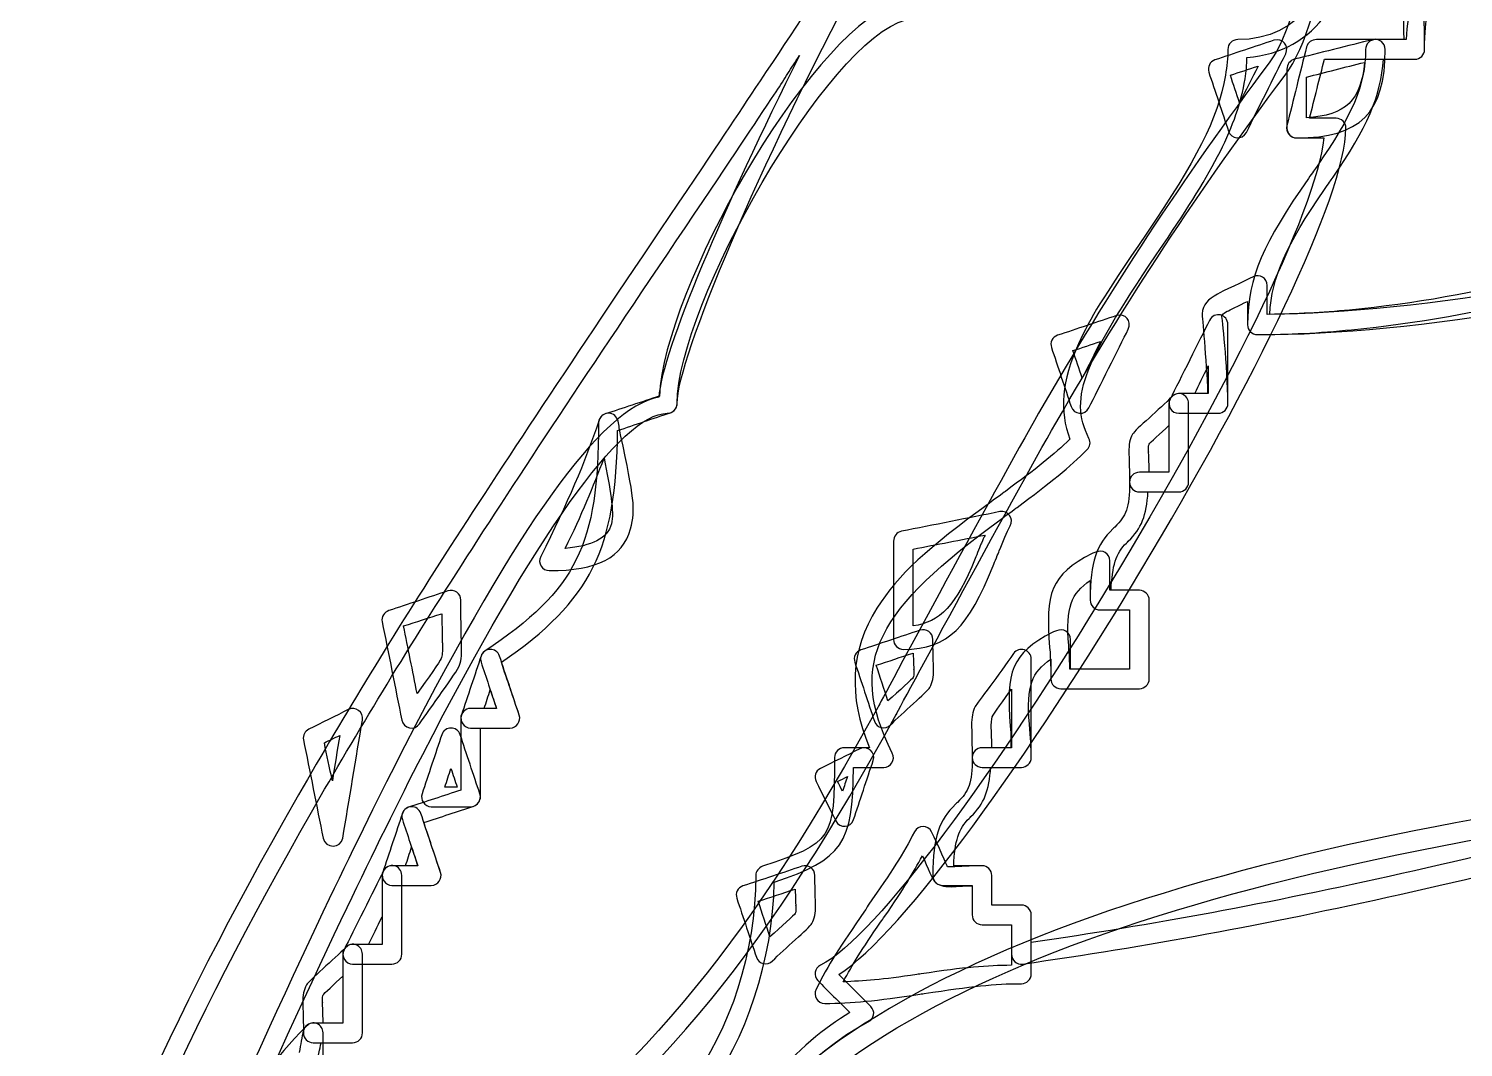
# Model space of a CAD drawing. Extents: x 25 to 279, y 7 to 272.
# Drawn here: x 228.87 to 248.17, y 144.53 to 158.24 of the extents above; entities that cross this region are included whole.
import ezdxf

# ---------------------------------------------------------------- set-up
doc = ezdxf.new("R2010")
doc.units = 0
doc.layers.get('0').update_dxf_attribs({"linetype": 'CONTINUOUS'})

msp = doc.modelspace()

# ---------------------------------------------------------------- linework, layer by layer
at = {"color": 7}
for points in [[(245.62435, 158.08034)], [(246.955469, 158.088542)], [(239.241277, 157.8737)], [(245.409244, 157.732942)], [(246.839846, 157.782683)], [(243.507683, 154.376173)], [(244.904948, 154.384375)], [(243.292577, 154.028775)], [(244.739583, 153.698046)], [(244.39245, 153.31784)], [(236.677994, 153.061458)], [(244.210417, 152.896094)], [(236.611848, 152.457944)], [(241.936588, 151.738542)], [(241.73815, 151.424481)], [(243.226431, 151.192971)], [(243.152083, 150.8125)], [(234.51185, 150.672006)], [(234.429035, 150.366148)], [(240.86185, 150.14284)], [(235.082292, 149.886458)], [(240.770833, 149.836981)], [(242.267317, 149.878256)], [(235.082292, 149.340888)], [(242.09375, 149.34909)], [(233.172265, 149.076304)], [(234.553125, 148.828125)], [(233.056642, 148.728906)], [(240.051431, 148.547137)], [(234.553125, 148.282554)], [(239.886067, 148.174869)], [(234.023958, 147.769792)], [(240.903125, 147.505208)], [(234.023958, 147.224221)], [(240.894923, 147.108333)], [(233.792448, 146.976042)], [(239.27435, 146.96784)], [(239.183333, 146.661981)], [(233.627083, 146.289712)], [(233.27995, 145.909506)], [(233.097917, 145.48776)], [(232.750783, 144.851173)]]:
    msp.add_lwpolyline(points, close=True, dxfattribs=at)
for points in [[(245.773046, 157.609117), (246.341371, 158.366883), (246.590608, 160.48064), (246.393229, 162.495442)], [(246.128646, 162.470835), (246.320204, 160.516623), (246.075729, 158.46425), (245.558204, 157.774481)], [(240.9444, 160.990756), (240.266802, 159.913637), (239.606931, 158.872237), (238.71211, 157.534504)], [(247.65, 157.95625), (247.65, 158.65131), (247.593644, 159.198733), (247.459765, 159.990367)], [(246.434504, 159.800131), (246.445352, 158.769315), (245.980744, 158.088542), (245.136458, 158.088542)], [(245.260548, 157.848829), (246.191352, 157.919208), (246.710729, 158.699994), (246.699087, 159.808333)], [(247.195181, 159.948827), (247.317948, 159.222546), (247.361869, 158.705021), (247.369012, 158.088542)], [(237.595833, 153.19375), (237.595833, 153.796471), (238.733012, 156.482785), (240.026825, 158.882292)], [(247.691275, 158.915365), (247.497865, 158.72751), (247.419548, 158.498646), (247.401821, 158.088542)], [(247.65, 157.95625), (247.65, 158.411862), (247.708738, 158.56585), (247.873308, 158.725129)], [(240.50625, 158.559765), (239.330706, 158.109973), (237.425706, 154.729656), (237.356121, 153.292969)], [(237.595833, 153.19375), (237.595833, 154.508729), (239.623865, 158.091187), (240.671615, 158.353125)], [(245.62435, 158.08034), (245.376171, 157.997525), (245.078515, 157.898306), (244.8306, 157.815756)], [(245.136458, 158.088542), (245.063433, 158.088542), (245.004167, 158.029275), (245.004167, 157.95625)], [(245.781513, 157.898306), (245.834165, 158.003875), (245.736004, 158.117646), (245.62435, 158.08034)], [(246.955469, 158.088542), (246.62474, 158.005727), (246.227865, 157.906773), (245.897135, 157.823958)], [(246.194792, 158.088542), (246.134202, 158.088542), (246.077317, 158.048325), (246.0625, 157.989323)], [(247.369012, 158.088542), (246.987219, 158.088542), (246.561769, 158.088542), (246.194792, 158.088542)], [(246.988542, 158.088542), (246.915517, 158.088542), (246.85625, 158.029275), (246.85625, 157.95625)], [(247.120833, 157.95625), (247.120833, 158.04224), (247.039077, 158.109444), (246.955469, 158.088542)], [(247.401821, 158.088542), (247.263973, 158.088542), (247.117658, 158.088542), (246.988542, 158.088542)], [(239.241277, 157.8737), (238.229775, 155.855723), (237.392633, 153.900187), (237.347654, 153.276565)], [(238.926952, 157.385808), (239.053158, 157.574192), (239.120098, 157.691402), (239.241277, 157.8737)], [(245.004167, 157.95625), (245.004167, 157.84195), (244.991731, 157.728708), (244.971094, 157.609117)], [(245.252346, 156.839973), (245.41771, 157.170702), (245.615883, 157.567577), (245.781513, 157.898306)], [(246.0625, 157.989323), (245.979685, 157.658594), (245.880731, 157.261719), (245.797917, 156.93099)], [(245.930208, 156.765625), (246.781902, 156.765625), (247.120833, 157.104556), (247.120833, 157.95625)], [(246.85625, 157.95625), (246.85625, 157.468887), (246.671042, 157.065927), (246.202994, 156.385419)], [(247.517708, 157.823958), (247.590733, 157.823958), (247.65, 157.883225), (247.65, 157.95625)], [(247.517708, 157.823958), (247.590733, 157.823958), (247.65, 157.883225), (247.65, 157.95625)], [(245.558204, 157.774481), (244.384248, 156.209206), (243.405554, 154.706108), (242.457552, 153.061458)], [(244.8306, 157.815756), (244.761279, 157.792473), (244.724767, 157.719712), (244.747785, 157.650392)], [(245.03724, 157.609117), (245.159742, 157.649862), (245.282244, 157.690608), (245.409244, 157.732942)], [(245.409244, 157.732942), (245.325635, 157.56599), (245.244938, 157.404065), (245.161329, 157.236848)], [(245.235677, 157.559375), (245.25261, 157.657271), (245.255785, 157.753315), (245.260548, 157.848829)], [(245.897135, 157.823958), (245.838133, 157.809142), (245.797917, 157.752256), (245.797917, 157.691667)], [(245.797917, 157.691667), (245.797917, 157.443488), (245.797917, 157.146096), (245.797917, 156.897917)], [(246.839846, 157.782683), (246.80201, 157.27389), (246.589021, 157.066721), (246.0625, 157.03841)], [(246.0625, 157.584246), (246.313854, 157.646952), (246.582671, 157.71839), (246.839846, 157.782683)], [(246.103775, 157.030208), (246.169127, 157.291352), (246.238183, 157.567577), (246.302212, 157.823958)], [(246.302212, 157.823958), (246.693531, 157.823958), (247.137767, 157.823958), (247.517708, 157.823958)], [(246.4181, 156.236458), (246.873448, 156.89871), (247.064477, 157.328923), (247.095963, 157.823958)], [(247.095963, 157.823958), (247.236456, 157.823958), (247.385946, 157.823958), (247.517708, 157.823958)], [(238.71211, 157.534504), (238.379794, 157.037881), (238.173948, 156.725144), (237.488412, 155.707292)], [(242.689063, 152.929167), (243.632037, 154.564821), (244.605969, 156.052837), (245.773046, 157.609117)], [(244.971094, 157.609117), (244.867642, 157.010894), (244.572896, 156.457915), (243.91276, 155.483983)], [(244.136069, 155.335287), (244.817106, 156.33991), (245.123494, 156.91141), (245.235677, 157.559375)], [(244.747785, 157.650392), (244.8306, 157.402212), (244.929819, 157.104556), (245.012369, 156.856642)], [(245.161329, 157.236848), (245.118996, 157.364113), (245.077985, 157.486615), (245.03724, 157.609117)], [(246.0625, 157.03841), (246.0625, 157.218856), (246.0625, 157.405652), (246.0625, 157.584246)], [(237.703254, 155.558596), (238.389319, 156.576448), (238.594635, 156.888656), (238.926952, 157.385808)], [(239.770444, 145.512631), (241.514048, 146.634729), (246.591667, 155.083669), (246.591667, 156.897917)], [(245.797917, 156.93099), (245.777015, 156.847381), (245.844219, 156.765625), (245.930208, 156.765625)], [(245.797917, 156.897917), (245.797917, 156.824892), (245.857183, 156.765625), (245.930208, 156.765625)], [(246.459375, 157.030208), (246.34825, 157.030208), (246.22469, 157.030208), (246.103775, 157.030208)], [(246.591667, 156.897917), (246.591667, 156.970942), (246.5324, 157.030208), (246.459375, 157.030208)], [(246.29401, 156.765625), (246.117798, 154.809031), (241.034623, 146.392635), (239.522265, 145.636721)], [(245.012369, 156.856642), (245.049675, 156.744723), (245.199429, 156.734669), (245.252346, 156.839973)], [(245.930208, 156.765625), (246.043979, 156.765625), (246.17045, 156.765625), (246.29401, 156.765625)], [(246.202994, 156.385419), (246.172831, 156.341498), (246.146373, 156.304985), (246.087371, 156.220054)], [(246.087371, 156.220054), (245.48756, 155.354337), (245.26875, 154.900842), (245.26875, 154.252083)], [(246.302213, 156.071094), (246.361215, 156.156025), (246.387673, 156.192273), (246.4181, 156.236458)], [(245.566406, 154.392577), (245.599215, 154.898725), (245.781248, 155.319412), (246.302213, 156.071094)], [(253.131902, 156.095965), (249.746029, 154.986302), (248.417821, 154.627263), (246.641408, 154.450521)], [(253.900781, 155.831381), (250.288954, 154.888671), (247.664552, 154.410833), (245.533333, 154.392577)], [(246.666015, 154.185937), (248.468885, 154.365325), (249.809529, 154.732037), (253.214452, 155.847785)], [(237.488412, 155.707292), (234.896554, 151.860515), (233.713602, 150.046002), (232.44466, 147.827735)], [(232.676171, 147.695444), (233.940879, 149.906037), (235.1151, 151.716846), (237.703254, 155.558596)], [(245.401042, 154.119792), (247.58306, 154.119792), (250.263819, 154.608477), (253.966927, 155.575)], [(243.91276, 155.483983), (243.283052, 154.555031), (243.171133, 154.379083), (242.994921, 153.995702)], [(243.135679, 152.722527), (242.851781, 153.290058), (243.078, 153.774246), (244.136069, 155.335287)], [(245.343098, 154.897137), (245.239117, 154.845015), (244.917648, 154.695525), (244.863673, 154.665627)], [(245.533333, 154.78125), (245.533333, 154.879675), (245.431204, 154.941058), (245.343098, 154.897137)], [(245.533333, 154.392577), (245.533333, 154.523546), (245.533333, 154.659806), (245.533333, 154.78125)], [(244.863673, 154.665627), (244.734556, 154.59366), (244.670527, 154.522752), (244.657033, 154.401044)], [(243.664846, 154.19414), (243.717498, 154.299708), (243.619338, 154.413479), (243.507683, 154.376173)], [(244.657033, 154.401044), (244.653594, 154.372733), (244.716565, 153.788004), (244.731381, 153.326042)], [(244.904948, 154.384375), (244.850179, 154.39734), (244.787473, 154.372469), (244.755988, 154.310027)], [(244.921617, 154.367971), (244.924263, 154.391783), (244.934581, 154.399985), (244.995965, 154.434117)], [(244.995965, 154.434117), (245.021894, 154.448404), (245.153392, 154.51111), (245.26875, 154.566408)], [(245.26875, 154.566408), (245.26875, 154.458723), (245.26875, 154.350244), (245.26875, 154.252083)], [(246.641408, 154.450521), (246.274167, 154.414008), (245.91936, 154.397604), (245.566406, 154.392577)], [(243.507683, 154.376173), (243.259504, 154.293358), (242.961848, 154.19414), (242.713933, 154.11159)], [(243.135679, 153.135806), (243.267971, 153.40039), (243.53229, 153.929556), (243.664846, 154.19414)], [(244.755988, 154.310027), (244.623696, 154.045444), (244.359377, 153.516277), (244.226821, 153.251694)], [(245.004167, 154.252083), (245.004167, 154.321933), (244.959717, 154.37141), (244.904948, 154.384375)], [(245.004167, 153.19375), (245.004167, 153.706513), (244.922146, 154.373527), (244.921617, 154.367971)], [(245.004167, 153.19375), (245.004167, 153.524479), (245.004167, 153.921354), (245.004167, 154.252083)], [(245.26875, 154.252083), (245.26875, 154.179058), (245.328017, 154.119792), (245.401042, 154.119792)], [(245.26875, 154.252083), (245.26875, 154.179058), (245.328017, 154.119792), (245.401042, 154.119792)], [(242.713933, 154.11159), (242.644613, 154.088306), (242.6081, 154.015546), (242.631119, 153.946225)], [(242.920573, 153.90495), (243.043075, 153.945696), (243.165577, 153.986442), (243.292577, 154.028775)], [(243.292577, 154.028775), (243.206323, 153.856531), (243.130917, 153.70519), (243.044663, 153.532681)], [(245.401042, 154.119792), (245.815115, 154.119792), (246.23395, 154.143075), (246.666015, 154.185937)], [(242.631119, 153.946225), (242.713933, 153.698046), (242.813152, 153.40039), (242.895702, 153.152475)], [(242.994921, 153.995702), (242.767379, 153.500667), (242.734835, 153.087123), (242.879298, 152.714325)], [(243.044663, 153.532681), (243.002329, 153.659946), (242.961319, 153.782448), (242.920573, 153.90495)], [(244.55755, 153.326042), (244.61761, 153.446163), (244.670263, 153.559404), (244.739583, 153.698046)], [(244.739583, 153.698046), (244.739583, 153.570252), (244.739583, 153.447485), (244.739583, 153.326042)], [(237.347654, 153.276565), (236.566869, 153.138452), (235.442125, 151.516556), (233.932942, 148.588412)], [(237.356121, 153.292969), (237.121965, 153.214917), (236.855529, 153.128927), (236.628517, 153.053256)], [(244.251692, 153.284767), (244.09691, 153.129721), (243.759831, 152.843177), (243.722525, 152.780471)], [(244.226821, 153.251694), (244.1829, 153.163587), (244.244283, 153.061458), (244.342708, 153.061458)], [(244.342708, 153.326042), (244.269683, 153.326042), (244.210417, 153.266775), (244.210417, 153.19375)], [(244.39245, 153.31784), (244.346148, 153.33689), (244.293496, 153.326306), (244.251692, 153.284767)], [(244.731381, 153.326042), (244.600413, 153.326042), (244.464152, 153.326042), (244.342708, 153.326042)], [(244.475, 153.19375), (244.475, 153.252752), (244.438487, 153.29879), (244.39245, 153.31784)], [(244.739583, 153.326042), (244.678465, 153.326042), (244.619992, 153.326042), (244.55755, 153.326042)], [(234.172654, 148.472525), (235.675487, 151.388233), (236.842035, 153.061458), (237.463542, 153.061458)], [(236.628517, 153.053256), (236.574542, 153.035265), (236.5375, 152.986052), (236.5375, 152.929167)], [(236.677994, 153.061458), (236.62296, 153.064898), (236.567133, 153.034735), (236.545702, 152.970442)], [(236.802083, 152.954037), (236.788854, 153.020448), (236.733292, 153.058019), (236.677994, 153.061458)], [(236.793881, 152.829948), (237.024598, 152.906942), (237.282302, 152.995577), (237.504817, 153.06966)], [(237.463542, 153.061458), (237.536567, 153.061458), (237.595833, 153.120725), (237.595833, 153.19375)], [(237.504817, 153.06966), (237.558792, 153.087652), (237.595833, 153.136865), (237.595833, 153.19375)], [(242.457552, 153.061458), (241.894783, 152.085146), (240.16679, 148.870723), (240.316015, 149.14245)], [(242.895702, 153.152475), (242.933008, 153.040556), (243.082763, 153.030502), (243.135679, 153.135806)], [(244.210417, 153.19375), (244.210417, 152.904296), (244.210417, 152.569862), (244.210417, 152.267708)], [(244.342708, 153.061458), (244.508073, 153.061458), (244.70651, 153.061458), (244.871875, 153.061458)], [(244.475, 152.135417), (244.475, 152.466146), (244.475, 152.863021), (244.475, 153.19375)], [(244.475, 152.135417), (244.475, 152.424871), (244.475, 152.759304), (244.475, 153.061458)], [(244.475, 153.061458), (244.60835, 153.061458), (244.747785, 153.061458), (244.871875, 153.061458)], [(244.871875, 153.061458), (244.9449, 153.061458), (245.004167, 153.120725), (245.004167, 153.19375)], [(244.871875, 153.061458), (244.9449, 153.061458), (245.004167, 153.120725), (245.004167, 153.19375)], [(236.5375, 152.929167), (236.5375, 151.298275), (236.250692, 150.690262), (235.007944, 149.861587)], [(236.545702, 152.970442), (236.349646, 152.382273), (236.126073, 151.8666), (235.760154, 151.135027)], [(236.835156, 152.772004), (236.820869, 152.838944), (236.81346, 152.897681), (236.802083, 152.954037)], [(240.547525, 149.01836), (240.399888, 148.749808), (242.12841, 151.956823), (242.689063, 152.929167)], [(243.945833, 152.648179), (243.951919, 152.658233), (244.10035, 152.796081), (244.210417, 152.896094)], [(244.210417, 152.896094), (244.210417, 152.683898), (244.210417, 152.47276), (244.210417, 152.267708)], [(235.230988, 149.712892), (236.44569, 150.544742), (236.779594, 151.237421), (236.793881, 152.829948)], [(236.967448, 151.507031), (237.03915, 151.777965), (237.017454, 151.914754), (236.835156, 152.772004)], [(242.879298, 152.714325), (242.665515, 152.505569), (242.423156, 152.315069), (242.0112, 152.011327)], [(243.110808, 152.573567), (243.151025, 152.613783), (243.161079, 152.671462), (243.135679, 152.722527)], [(243.722525, 152.780471), (243.683102, 152.713531), (243.670931, 152.646062), (243.673048, 152.532292)], [(236.090883, 151.242448), (236.311281, 151.693827), (236.468973, 152.07906), (236.611848, 152.457944)], [(236.611848, 152.457944), (236.692281, 152.049427), (236.753665, 151.734573), (236.711067, 151.573177)], [(242.168098, 151.796485), (242.614185, 152.125098), (242.876652, 152.33941), (243.110808, 152.573567)], [(243.673048, 152.532292), (243.673577, 152.501865), (243.68125, 152.21876), (243.68125, 152.135417)], [(243.937631, 152.540494), (243.936308, 152.609285), (243.937896, 152.634421), (243.945833, 152.648179)], [(243.945833, 152.267708), (243.942923, 152.398413), (243.937102, 152.569862), (243.937631, 152.540494)], [(243.813542, 152.267708), (243.740517, 152.267708), (243.68125, 152.208442), (243.68125, 152.135417)], [(244.210417, 152.267708), (244.077067, 152.267708), (243.937631, 152.267708), (243.813542, 152.267708)], [(244.210417, 152.267708), (244.121517, 152.267708), (244.034733, 152.267708), (243.945833, 152.267708)], [(243.68125, 152.135417), (243.68125, 151.783785), (243.638123, 151.681392), (243.482812, 151.531902)], [(243.68125, 152.135417), (243.68125, 152.062392), (243.740517, 152.003125), (243.813542, 152.003125)], [(244.342708, 152.003125), (244.415733, 152.003125), (244.475, 152.062392), (244.475, 152.135417)], [(244.342708, 152.003125), (244.415733, 152.003125), (244.475, 152.062392), (244.475, 152.135417)], [(242.0112, 152.011327), (241.978921, 151.987779), (241.850863, 151.894381), (241.796094, 151.854429)], [(243.664846, 151.341667), (243.842646, 151.512852), (243.910379, 151.691975), (243.929429, 152.003125)], [(243.813542, 152.003125), (243.978906, 152.003125), (244.177344, 152.003125), (244.342708, 152.003125)], [(243.929429, 152.003125), (244.067277, 152.003125), (244.213592, 152.003125), (244.342708, 152.003125)], [(241.796094, 151.854429), (240.957894, 151.238744), (240.57319, 150.900606), (240.282942, 150.440496)], [(241.936588, 151.738542), (241.523308, 151.655727), (241.027215, 151.556773), (240.613671, 151.473958)], [(242.077346, 151.548306), (242.126558, 151.646731), (242.044537, 151.760237), (241.936588, 151.738542)], [(241.953256, 151.639323), (242.00776, 151.67954), (242.135819, 151.772673), (242.168098, 151.796485)], [(235.876042, 150.944792), (236.521096, 150.944792), (236.866112, 151.123385), (236.967448, 151.507031)], [(236.711067, 151.573177), (236.65815, 151.372358), (236.445425, 151.278167), (236.090883, 151.242448)], [(240.489846, 148.489194), (239.866487, 149.735381), (240.304637, 150.428854), (241.953256, 151.639323)], [(241.928385, 151.209375), (241.984213, 151.344842), (242.029192, 151.452262), (242.077346, 151.548306)], [(243.457942, 151.507031), (243.24019, 151.295894), (243.152083, 151.07285), (243.152083, 150.547917)], [(243.482812, 151.531902), (243.4717, 151.521054), (243.469583, 151.518408), (243.457942, 151.507031)], [(240.613671, 151.473958), (240.552023, 151.461523), (240.50625, 151.404638), (240.50625, 151.341667)], [(240.50625, 151.341667), (240.50625, 150.928123), (240.50625, 150.432294), (240.50625, 150.01875)], [(240.770833, 151.234246), (241.081983, 151.296423), (241.41774, 151.360187), (241.73815, 151.424481)], [(241.688673, 151.316796), (241.676237, 151.286633), (241.625967, 151.159633), (241.605858, 151.110156)], [(241.73815, 151.424481), (241.721746, 151.386117), (241.706665, 151.360717), (241.688673, 151.316796)], [(243.433071, 150.680208), (243.447888, 151.009879), (243.497365, 151.178683), (243.639975, 151.316796)], [(243.639975, 151.316796), (243.650823, 151.327379), (243.653469, 151.330819), (243.664846, 151.341667)], [(235.760154, 151.135027), (235.716233, 151.046921), (235.777617, 150.944792), (235.876042, 150.944792)], [(240.770833, 150.200783), (240.770833, 150.538921), (240.770833, 150.901665), (240.770833, 151.234246)], [(241.605858, 151.110156), (241.347096, 150.471717), (241.13199, 150.253965), (240.770833, 150.200783)], [(241.845571, 151.010938), (241.865944, 151.060679), (241.916215, 151.179742), (241.928385, 151.209375)], [(243.176954, 151.176302), (242.615244, 150.881292), (242.54804, 150.645548), (242.606513, 149.911329)], [(243.226431, 151.192971), (243.211085, 151.185033), (243.191506, 151.183975), (243.176954, 151.176302)], [(243.416667, 151.077083), (243.416667, 151.175508), (243.314538, 151.236892), (243.226431, 151.192971)], [(240.638542, 149.886458), (241.255021, 149.886458), (241.514048, 150.192581), (241.845571, 151.010938)], [(243.416667, 150.680208), (243.416667, 150.813558), (243.416667, 150.952994), (243.416667, 151.077083)], [(242.862629, 149.9362), (242.82109, 150.460075), (242.898877, 150.635494), (243.152083, 150.8125)], [(243.152083, 150.8125), (243.152083, 150.721483), (243.152083, 150.630731), (243.152083, 150.547917)], [(234.51185, 150.672006), (234.263671, 150.589192), (233.966015, 150.489973), (233.7181, 150.407423)], [(234.685417, 150.547917), (234.685417, 150.63814), (234.597575, 150.700581), (234.51185, 150.672006)], [(234.693619, 149.977475), (234.692825, 150.007373), (234.685417, 150.425944), (234.685417, 150.547917)], [(243.152083, 150.547917), (243.152083, 150.474892), (243.21135, 150.415625), (243.284375, 150.415625)], [(243.152083, 150.547917), (243.152083, 150.474892), (243.21135, 150.415625), (243.284375, 150.415625)], [(243.813542, 150.680208), (243.689452, 150.680208), (243.550017, 150.680208), (243.416667, 150.680208)], [(243.813542, 150.680208), (243.694744, 150.680208), (243.561658, 150.680208), (243.433071, 150.680208)], [(243.945833, 150.547917), (243.945833, 150.620942), (243.886567, 150.680208), (243.813542, 150.680208)], [(243.945833, 150.547917), (243.945833, 150.620942), (243.886567, 150.680208), (243.813542, 150.680208)], [(243.945833, 149.489583), (243.945833, 149.820312), (243.945833, 150.217187), (243.945833, 150.547917)], [(243.945833, 149.489583), (243.945833, 149.820312), (243.945833, 150.217187), (243.945833, 150.547917)], [(233.7181, 150.407423), (233.654865, 150.386256), (233.614119, 150.323815), (233.627083, 150.258462)], [(233.916537, 150.200783), (234.084283, 150.25661), (234.258908, 150.309262), (234.429035, 150.366148)], [(234.429035, 150.366148), (234.432475, 150.198402), (234.436973, 149.988587), (234.437238, 149.969273)], [(240.282942, 150.440496), (239.927077, 149.876404), (239.892417, 149.258867), (240.183723, 148.563542)], [(243.284375, 150.415625), (243.408465, 150.415625), (243.5479, 150.415625), (243.68125, 150.415625)], [(243.284375, 150.415625), (243.408465, 150.415625), (243.5479, 150.415625), (243.68125, 150.415625)], [(243.68125, 150.415625), (243.68125, 150.156598), (243.68125, 149.880902), (243.68125, 149.621875)], [(243.68125, 150.415625), (243.68125, 150.156598), (243.68125, 149.880902), (243.68125, 149.621875)], [(233.627083, 150.258462), (233.709898, 149.845183), (233.808852, 149.34909), (233.891667, 148.935546)], [(234.098306, 149.291146), (234.037452, 149.595417), (233.97501, 149.90789), (233.916537, 150.200783)], [(240.86185, 150.14284), (240.613671, 150.060025), (240.316015, 149.960806), (240.0681, 149.878256)], [(241.035417, 150.01875), (241.035417, 150.108973), (240.947575, 150.171415), (240.86185, 150.14284)], [(242.8875, 150.01875), (242.8875, 150.117175), (242.785371, 150.178558), (242.697265, 150.134637)], [(234.437238, 149.969273), (234.440412, 149.85021), (234.43565, 149.803115), (234.420833, 149.762369)], [(234.669013, 149.671617), (234.698381, 149.752315), (234.697587, 149.826927), (234.693619, 149.977475)], [(240.50625, 150.01875), (240.50625, 149.945725), (240.565517, 149.886458), (240.638542, 149.886458)], [(241.043619, 149.621875), (241.04309, 149.652302), (241.035417, 149.935142), (241.035417, 150.01875)], [(242.647787, 150.117969), (242.086077, 149.822958), (242.018873, 149.587215), (242.077346, 148.852996)], [(242.697265, 150.134637), (242.681919, 150.1267), (242.66234, 150.125642), (242.647787, 150.117969)], [(242.8875, 149.621875), (242.8875, 149.755225), (242.8875, 149.89466), (242.8875, 150.01875)], [(234.420833, 149.762369), (234.408662, 149.729031), (234.2388, 149.489054), (234.098306, 149.291146)], [(234.958202, 149.795442), (234.875652, 149.547527), (234.776433, 149.249871), (234.693619, 149.001692)], [(235.007944, 149.861587), (234.958202, 149.828515), (234.939417, 149.769512), (234.958202, 149.712892)], [(235.082292, 149.886458), (235.02964, 149.886458), (234.97831, 149.855767), (234.958202, 149.795442)], [(235.206381, 149.795442), (235.186273, 149.855767), (235.134944, 149.886458), (235.082292, 149.886458)], [(235.470965, 149.001692), (235.38815, 149.249871), (235.288931, 149.547527), (235.206381, 149.795442)], [(240.0681, 149.878256), (239.998779, 149.854973), (239.962267, 149.782212), (239.985285, 149.712892)], [(240.27474, 149.671617), (240.437987, 149.725856), (240.605204, 149.781683), (240.770833, 149.836981)], [(240.770833, 149.836981), (240.773479, 149.734323), (240.779565, 149.589596), (240.779035, 149.613673)], [(242.118621, 149.828515), (241.934735, 149.552554), (241.629671, 149.16494), (241.605858, 149.117579)], [(242.267317, 149.878256), (242.215988, 149.893867), (242.154869, 149.883019), (242.118621, 149.828515)], [(242.358333, 149.754167), (242.358333, 149.819519), (242.31891, 149.862646), (242.267317, 149.878256)], [(242.333463, 148.877867), (242.291923, 149.401742), (242.36971, 149.57716), (242.622917, 149.754167)], [(242.358333, 148.43125), (242.358333, 148.9456), (242.358333, 149.607058), (242.358333, 149.754167)], [(242.606513, 149.911329), (242.620535, 149.732471), (242.622917, 149.621081), (242.622917, 149.489583)], [(242.622917, 149.754167), (242.622917, 149.66315), (242.622917, 149.572398), (242.622917, 149.489583)], [(242.879298, 149.621875), (242.876388, 149.717125), (242.873213, 149.80576), (242.862629, 149.9362)], [(234.131379, 148.886069), (234.263671, 149.084242), (234.634617, 149.577425), (234.669013, 149.671617)], [(234.958202, 149.712892), (235.02276, 149.518952), (235.09605, 149.299612), (235.164842, 149.092708)], [(235.470965, 149.001692), (235.396617, 149.224206), (235.307981, 149.482175), (235.230988, 149.712892)], [(239.985285, 149.712892), (240.0681, 149.464713), (240.167319, 149.167056), (240.249869, 148.919142)], [(240.431902, 149.191927), (240.378192, 149.352529), (240.327127, 149.513925), (240.27474, 149.671617)], [(240.779035, 149.613673), (240.780358, 149.544881), (240.778771, 149.519746), (240.770833, 149.506252)], [(240.994142, 149.37396), (241.033565, 149.440635), (241.045735, 149.508104), (241.043619, 149.621875)], [(243.68125, 149.621875), (243.419577, 149.621875), (243.140177, 149.621875), (242.879298, 149.621875)], [(243.68125, 149.621875), (243.422223, 149.621875), (243.146527, 149.621875), (242.8875, 149.621875)], [(240.770833, 149.506252), (240.76316, 149.493023), (240.580598, 149.329246), (240.431902, 149.191927)], [(240.464975, 148.8694), (240.619756, 149.024446), (240.956835, 149.31099), (240.994142, 149.37396)], [(242.622917, 149.489583), (242.622917, 149.416558), (242.682183, 149.357292), (242.755208, 149.357292)], [(242.622917, 149.489583), (242.622917, 149.416558), (242.682183, 149.357292), (242.755208, 149.357292)], [(243.813542, 149.357292), (243.886567, 149.357292), (243.945833, 149.416558), (243.945833, 149.489583)], [(243.813542, 149.357292), (243.886567, 149.357292), (243.945833, 149.416558), (243.945833, 149.489583)], [(234.999742, 149.092708), (235.027258, 149.175523), (235.053981, 149.255427), (235.082292, 149.340888)], [(235.082292, 149.340888), (235.110602, 149.255427), (235.137325, 149.175523), (235.164842, 149.092708)], [(241.845571, 149.001692), (241.850863, 149.01201), (241.993473, 149.213358), (242.09375, 149.34909)], [(242.09375, 149.34909), (242.09375, 149.111494), (242.09375, 148.882629), (242.09375, 148.563542)], [(242.755208, 149.357292), (243.085938, 149.357292), (243.482813, 149.357292), (243.813542, 149.357292)], [(242.755208, 149.357292), (243.085938, 149.357292), (243.482812, 149.357292), (243.813542, 149.357292)], [(233.172265, 149.076304), (233.0069, 148.99349), (232.808462, 148.894271), (232.643098, 148.811721)], [(233.3625, 148.935546), (233.380227, 149.042173), (233.269102, 149.124458), (233.172265, 149.076304)], [(234.693619, 149.001692), (234.665044, 148.915967), (234.727485, 148.828125), (234.817708, 148.828125)], [(234.817708, 149.092708), (234.744683, 149.092708), (234.685417, 149.033442), (234.685417, 148.960417)], [(240.316015, 149.14245), (238.618977, 146.056879), (237.244467, 144.302692), (234.809506, 142.461721)], [(235.164842, 149.092708), (235.046573, 149.092708), (234.926187, 149.092708), (234.817708, 149.092708)], [(234.974871, 142.254817), (237.443698, 144.121452), (238.834083, 145.902892), (240.547525, 149.01836)], [(235.164842, 149.092708), (235.10875, 149.092708), (235.055833, 149.092708), (234.999742, 149.092708)], [(235.346875, 148.828125), (235.437098, 148.828125), (235.49954, 148.916231), (235.470965, 149.001692)], [(235.346875, 148.828125), (235.437098, 148.828125), (235.49954, 148.916231), (235.470965, 149.001692)], [(241.605858, 149.117579), (241.569346, 149.044554), (241.557175, 148.974175), (241.556381, 148.861198)], [(241.820965, 148.861198), (241.821494, 148.937133), (241.83049, 148.971529), (241.845571, 149.001692)], [(232.643098, 148.811721), (232.589917, 148.784998), (232.557108, 148.729435), (232.56875, 148.670962)], [(233.097917, 147.348046), (233.180731, 147.84414), (233.279685, 148.439452), (233.3625, 148.935546)], [(233.891667, 148.935546), (233.914685, 148.819923), (234.066027, 148.787908), (234.131379, 148.886069)], [(234.553125, 148.828125), (234.500473, 148.828125), (234.449144, 148.797433), (234.429035, 148.737108)], [(234.677215, 148.737108), (234.657106, 148.797433), (234.605777, 148.828125), (234.553125, 148.828125)], [(234.685417, 148.960417), (234.685417, 148.657998), (234.685417, 148.304779), (234.685417, 147.9931)], [(234.817708, 148.828125), (234.983073, 148.828125), (235.18151, 148.828125), (235.346875, 148.828125)], [(234.95, 147.902083), (234.95, 148.191537), (234.95, 148.525971), (234.95, 148.828125)], [(234.95, 148.828125), (235.08335, 148.828125), (235.222785, 148.828125), (235.346875, 148.828125)], [(240.249869, 148.919142), (240.28109, 148.825744), (240.39539, 148.800079), (240.464975, 148.8694)], [(241.556381, 148.861198), (241.556117, 148.830771), (241.564583, 148.557985), (241.564583, 148.43125)], [(241.829167, 148.563542), (241.827579, 148.689483), (241.8207, 148.843471), (241.820965, 148.861198)], [(242.077346, 148.852996), (242.086871, 148.730229), (242.082638, 148.651648), (242.085548, 148.563542)], [(242.358333, 148.43125), (242.358333, 148.571215), (242.348279, 148.692658), (242.333463, 148.877867)], [(232.56875, 148.670962), (232.651565, 148.257683), (232.750519, 147.76159), (232.833333, 147.348046)], [(232.849737, 148.629687), (232.917735, 148.663554), (232.986262, 148.693717), (233.056642, 148.728906)], [(232.957423, 148.11719), (232.921969, 148.293402), (232.88281, 148.465117), (232.849737, 148.629687)], [(233.056642, 148.728906), (233.02304, 148.527558), (232.992348, 148.327004), (232.957423, 148.11719)], [(234.429035, 148.737108), (234.346485, 148.489194), (234.247267, 148.191537), (234.164452, 147.943358)], [(234.941798, 147.943358), (234.858983, 148.191537), (234.759765, 148.489194), (234.677215, 148.737108)], [(240.233465, 148.389975), (240.270771, 148.501629), (240.157, 148.59979), (240.051431, 148.547137)], [(233.932942, 148.588412), (233.606446, 147.954735), (233.27016, 147.267877), (232.915883, 146.52969)], [(233.15586, 146.413802), (233.509079, 147.149873), (233.847481, 147.841494), (234.172654, 148.472525)], [(239.7125, 148.43125), (239.7125, 147.329525), (239.683925, 147.280577), (238.745183, 146.96784)], [(240.051431, 148.547137), (239.886067, 148.464323), (239.687629, 148.365104), (239.522265, 148.282554)], [(239.844792, 148.563542), (239.771767, 148.563542), (239.7125, 148.504275), (239.7125, 148.43125)], [(240.183723, 148.563542), (240.0681, 148.563542), (239.950625, 148.563542), (239.844792, 148.563542)], [(240.373958, 148.298958), (240.472383, 148.298958), (240.533767, 148.401087), (240.489846, 148.489194)], [(241.564583, 148.43125), (241.564583, 148.079619), (241.521456, 147.977225), (241.366146, 147.827735)], [(241.696875, 148.563542), (241.62385, 148.563542), (241.564583, 148.504275), (241.564583, 148.43125)], [(241.564583, 148.43125), (241.564583, 148.358225), (241.62385, 148.298958), (241.696875, 148.298958)], [(242.085548, 148.563542), (241.954579, 148.563542), (241.818319, 148.563542), (241.696875, 148.563542)], [(242.09375, 148.563542), (242.00485, 148.563542), (241.918067, 148.563542), (241.829167, 148.563542)], [(242.226042, 148.298958), (242.299067, 148.298958), (242.358333, 148.358225), (242.358333, 148.43125)], [(242.226042, 148.298958), (242.299067, 148.298958), (242.358333, 148.358225), (242.358333, 148.43125)], [(254.008202, 148.530469), (248.485554, 147.076319), (245.642871, 146.419094), (242.358333, 145.942579)], [(256.38125, 148.55534), (252.811492, 148.278585), (250.496123, 148.02485), (247.815365, 147.505208)], [(234.470575, 148.034375), (234.498092, 148.11719), (234.524815, 148.197094), (234.553125, 148.282554)], [(234.553125, 148.282554), (234.581435, 148.197094), (234.608158, 148.11719), (234.635675, 148.034375)], [(238.902346, 146.752733), (239.824683, 147.067852), (239.959356, 147.268142), (239.968881, 148.298958)], [(239.522265, 148.282554), (239.456912, 148.249746), (239.431777, 148.174075), (239.464321, 148.108723)], [(239.968881, 147.596225), (240.051431, 147.84414), (240.15065, 148.141796), (240.233465, 148.389975)], [(239.968881, 148.298958), (240.104612, 148.298958), (240.247223, 148.298958), (240.373958, 148.298958)], [(241.548179, 147.6375), (241.725979, 147.808685), (241.793713, 147.987808), (241.812763, 148.298958)], [(241.696875, 148.298958), (241.86224, 148.298958), (242.060677, 148.298958), (242.226042, 148.298958)], [(241.812763, 148.298958), (241.95061, 148.298958), (242.096925, 148.298958), (242.226042, 148.298958)], [(242.242446, 145.653125), (245.603183, 146.133079), (248.468092, 146.79586), (254.08255, 148.274087)], [(247.864842, 147.240625), (250.568619, 147.7645), (252.879225, 148.018765), (256.521744, 148.298958)], [(234.635675, 148.034375), (234.579583, 148.034375), (234.526667, 148.034375), (234.470575, 148.034375)], [(239.464321, 148.108723), (239.547135, 147.943358), (239.646354, 147.744921), (239.728904, 147.579556)], [(239.753775, 148.108723), (239.79796, 148.130948), (239.840558, 148.152115), (239.886067, 148.174869)], [(239.819921, 147.976431), (239.797167, 148.02194), (239.776, 148.064537), (239.753775, 148.108723)], [(239.886067, 148.174869), (239.863577, 148.107135), (239.842675, 148.044429), (239.819921, 147.976431)], [(232.44466, 147.827735), (230.77514, 144.909117), (229.601977, 142.284715), (228.872785, 139.733073)], [(234.685417, 147.9931), (234.457081, 147.9169), (234.202023, 147.834615), (233.982683, 147.76159)], [(234.164452, 147.943358), (234.135877, 147.857633), (234.198319, 147.769792), (234.288542, 147.769792)], [(234.817708, 147.769792), (234.907931, 147.769792), (234.970373, 147.857898), (234.941798, 147.943358)], [(234.858983, 147.777994), (234.912958, 147.795985), (234.95, 147.845198), (234.95, 147.902083)], [(241.366146, 147.827735), (241.355033, 147.816888), (241.352917, 147.814242), (241.341275, 147.802865)], [(229.120965, 139.666927), (229.843277, 142.19555), (231.01644, 144.794023), (232.676171, 147.695444)], [(233.899869, 147.678775), (233.817319, 147.43086), (233.7181, 147.133204), (233.635285, 146.885025)], [(233.982683, 147.76159), (233.913362, 147.738306), (233.87685, 147.665546), (233.899869, 147.596225)], [(234.023958, 147.769792), (233.971306, 147.769792), (233.919977, 147.7391), (233.899869, 147.678775)], [(234.148048, 147.678775), (234.12794, 147.7391), (234.07661, 147.769792), (234.023958, 147.769792)], [(234.412631, 146.885025), (234.329817, 147.133204), (234.230598, 147.43086), (234.148048, 147.678775)], [(234.189323, 147.55495), (234.409721, 147.62824), (234.649698, 147.708408), (234.858983, 147.777994)], [(234.288542, 147.769792), (234.453906, 147.769792), (234.652344, 147.769792), (234.817708, 147.769792)], [(241.341275, 147.802865), (241.123523, 147.591727), (241.035417, 147.368683), (241.035417, 146.84375)], [(241.523308, 147.612629), (241.534156, 147.623212), (241.536802, 147.626652), (241.548179, 147.6375)], [(233.899869, 147.596225), (233.964427, 147.402285), (234.037717, 147.182946), (234.106508, 146.976042)], [(234.412631, 146.885025), (234.342781, 147.09431), (234.262877, 147.334552), (234.189323, 147.55495)], [(247.815365, 147.505208), (241.232002, 146.229388), (237.33125, 144.016413), (237.33125, 140.49375)], [(239.728904, 147.579556), (239.781821, 147.474252), (239.931575, 147.484306), (239.968881, 147.596225)], [(240.903125, 147.505208), (240.856029, 147.505208), (240.811844, 147.479544), (240.787238, 147.43086)], [(241.019013, 147.43086), (240.994406, 147.479544), (240.950221, 147.505208), (240.903125, 147.505208)], [(241.316404, 146.976042), (241.331221, 147.305712), (241.380698, 147.474517), (241.523308, 147.612629)], [(232.833333, 147.348046), (232.862173, 147.203848), (233.07384, 147.203054), (233.097917, 147.348046)], [(240.787238, 147.43086), (240.638542, 147.13294), (240.480321, 146.896402), (240.167319, 146.446875)], [(241.233854, 146.959637), (241.232002, 146.96096), (241.105531, 147.257294), (241.019013, 147.43086)], [(233.941408, 146.976042), (233.968925, 147.058856), (233.995648, 147.13876), (234.023958, 147.224221)], [(234.023958, 147.224221), (234.052269, 147.13876), (234.078992, 147.058856), (234.106508, 146.976042)], [(237.612237, 140.626042), (237.715425, 143.888354), (241.489177, 146.005021), (247.864842, 147.240625)], [(240.390363, 146.298179), (240.64595, 146.664892), (240.764483, 146.871002), (240.894923, 147.108333)], [(240.894923, 147.108333), (240.964508, 146.95461), (241.02986, 146.778133), (241.076692, 146.744531)], [(233.643488, 146.901694), (233.511196, 146.63711), (233.246877, 146.107944), (233.114321, 145.84336)], [(233.635285, 146.885025), (233.60671, 146.7993), (233.669152, 146.711458), (233.759375, 146.711458)], [(233.759375, 146.976042), (233.68635, 146.976042), (233.627083, 146.916775), (233.627083, 146.84375)], [(233.792448, 146.976042), (233.737679, 146.989006), (233.674973, 146.964135), (233.643488, 146.901694)], [(234.106508, 146.976042), (233.98824, 146.976042), (233.867854, 146.976042), (233.759375, 146.976042)], [(233.891667, 146.84375), (233.891667, 146.9136), (233.847217, 146.963077), (233.792448, 146.976042)], [(234.106508, 146.976042), (234.050417, 146.976042), (233.9975, 146.976042), (233.941408, 146.976042)], [(234.288542, 146.711458), (234.378765, 146.711458), (234.441206, 146.799565), (234.412631, 146.885025)], [(234.288542, 146.711458), (234.378765, 146.711458), (234.441206, 146.799565), (234.412631, 146.885025)], [(239.27435, 146.96784), (239.026171, 146.885025), (238.728515, 146.785806), (238.4806, 146.703256)], [(238.745183, 146.96784), (238.691208, 146.949848), (238.654167, 146.900635), (238.654167, 146.84375)], [(239.447917, 146.84375), (239.447917, 146.933973), (239.360075, 146.996415), (239.27435, 146.96784)], [(241.308202, 146.959637), (241.246819, 146.956463), (241.230415, 146.962019), (241.233854, 146.959637)], [(241.465365, 146.96784), (241.425677, 146.965987), (241.318521, 146.959902), (241.308202, 146.959637)], [(241.696875, 146.976042), (241.578077, 146.976042), (241.444992, 146.976042), (241.316404, 146.976042)], [(241.696875, 146.976042), (241.613796, 146.976042), (241.541829, 146.971279), (241.465365, 146.96784)], [(241.829167, 146.84375), (241.829167, 146.916775), (241.7699, 146.976042), (241.696875, 146.976042)], [(241.829167, 146.84375), (241.829167, 146.916775), (241.7699, 146.976042), (241.696875, 146.976042)], [(233.627083, 146.84375), (233.627083, 146.554296), (233.627083, 146.219862), (233.627083, 145.917708)], [(233.759375, 146.711458), (233.92474, 146.711458), (234.123177, 146.711458), (234.288542, 146.711458)], [(233.891667, 145.785417), (233.891667, 146.116146), (233.891667, 146.513021), (233.891667, 146.84375)], [(233.891667, 145.785417), (233.891667, 146.074871), (233.891667, 146.409304), (233.891667, 146.711458)], [(233.891667, 146.711458), (234.025017, 146.711458), (234.164452, 146.711458), (234.288542, 146.711458)], [(238.654167, 146.84375), (238.654167, 144.774973), (237.27754, 142.742708), (235.611458, 142.742708)], [(235.74375, 142.494794), (237.49344, 142.595865), (238.862394, 144.641094), (238.902346, 146.752733)], [(238.4806, 146.703256), (238.411279, 146.679973), (238.374767, 146.607213), (238.397785, 146.537892)], [(239.456119, 146.446875), (239.45559, 146.477302), (239.447917, 146.760142), (239.447917, 146.84375)], [(241.035417, 146.84375), (241.035417, 146.770725), (241.094683, 146.711458), (241.167708, 146.711458)], [(241.076692, 146.744531), (241.139663, 146.699287), (241.203163, 146.688969), (241.324871, 146.695054)], [(241.167708, 146.711458), (241.291798, 146.711458), (241.431233, 146.711458), (241.564583, 146.711458)], [(241.324871, 146.695054), (241.336777, 146.695583), (241.435731, 146.701404), (241.473567, 146.703256)], [(241.473567, 146.703256), (241.5032, 146.704579), (241.53495, 146.702462), (241.564583, 146.703256)], [(241.564583, 146.711458), (241.564583, 146.578108), (241.564583, 146.438673), (241.564583, 146.314583)], [(241.564583, 146.703256), (241.564583, 146.572287), (241.564583, 146.436027), (241.564583, 146.314583)], [(241.829167, 146.446875), (241.829167, 146.580225), (241.829167, 146.71966), (241.829167, 146.84375)], [(241.829167, 146.446875), (241.829167, 146.580225), (241.829167, 146.71966), (241.829167, 146.84375)], [(232.915883, 146.52969), (232.036673, 144.696921), (230.010758, 140.165138), (229.939321, 140.022527)], [(238.397785, 146.537892), (238.4806, 146.289713), (238.579819, 145.992056), (238.662369, 145.744142)], [(238.68724, 146.496617), (238.850487, 146.550856), (239.017704, 146.606683), (239.183333, 146.661981)], [(238.844402, 146.016927), (238.790692, 146.177529), (238.739627, 146.338925), (238.68724, 146.496617)], [(239.183333, 146.661981), (239.185979, 146.559323), (239.192065, 146.414596), (239.191535, 146.438673)], [(230.228775, 140.022527), (230.370327, 140.3223), (232.294906, 144.619133), (233.15586, 146.413802)], [(233.44505, 145.917708), (233.50511, 146.037829), (233.557763, 146.151071), (233.627083, 146.289712)], [(233.627083, 146.289712), (233.627083, 146.161919), (233.627083, 146.039152), (233.627083, 145.917708)], [(239.183333, 146.331252), (239.17566, 146.318023), (238.993098, 146.154246), (238.844402, 146.016927)], [(239.191535, 146.438673), (239.192858, 146.369881), (239.191271, 146.344746), (239.183333, 146.331252)], [(239.406642, 146.19896), (239.446065, 146.265635), (239.458235, 146.333104), (239.456119, 146.446875)], [(240.117577, 146.364325), (239.786583, 145.888869), (239.627569, 145.64016), (239.464321, 145.314194)], [(240.167319, 146.446875), (240.139802, 146.407452), (240.145094, 146.403748), (240.117577, 146.364325)], [(240.332683, 146.215365), (240.359935, 146.254787), (240.362846, 146.258492), (240.390363, 146.298179)], [(241.564583, 146.314583), (241.564583, 146.241558), (241.62385, 146.182292), (241.696875, 146.182292)], [(241.564583, 146.314583), (241.564583, 146.241558), (241.62385, 146.182292), (241.696875, 146.182292)], [(242.226042, 146.446875), (242.101952, 146.446875), (241.962517, 146.446875), (241.829167, 146.446875)], [(242.226042, 146.446875), (242.101952, 146.446875), (241.962517, 146.446875), (241.829167, 146.446875)], [(242.358333, 146.314583), (242.358333, 146.387608), (242.299067, 146.446875), (242.226042, 146.446875)], [(242.358333, 146.314583), (242.358333, 146.387608), (242.299067, 146.446875), (242.226042, 146.446875)], [(242.358333, 145.942579), (242.358333, 146.068521), (242.358333, 146.198431), (242.358333, 146.314583)], [(242.358333, 145.520833), (242.358333, 145.769012), (242.358333, 146.066404), (242.358333, 146.314583)], [(238.877475, 145.6944), (239.032256, 145.849446), (239.369335, 146.13599), (239.406642, 146.19896)], [(239.828388, 145.413412), (239.956975, 145.646775), (240.076831, 145.847858), (240.332683, 146.215365)], [(241.696875, 146.182292), (241.820965, 146.182292), (241.9604, 146.182292), (242.09375, 146.182292)], [(241.696875, 146.182292), (241.820965, 146.182292), (241.9604, 146.182292), (242.09375, 146.182292)], [(242.09375, 146.182292), (242.09375, 146.048942), (242.09375, 145.909506), (242.09375, 145.785417)], [(242.09375, 146.182292), (242.09375, 146.002375), (242.09375, 145.815579), (242.09375, 145.636721)], [(233.230208, 145.917708), (233.157183, 145.917708), (233.097917, 145.858442), (233.097917, 145.785417)], [(233.27995, 145.909506), (233.233648, 145.928556), (233.180996, 145.917973), (233.139192, 145.876433)], [(233.627083, 145.917708), (233.493733, 145.917708), (233.354298, 145.917708), (233.230208, 145.917708)], [(233.3625, 145.785417), (233.3625, 145.844419), (233.325987, 145.890456), (233.27995, 145.909506)], [(233.627083, 145.917708), (233.565965, 145.917708), (233.507492, 145.917708), (233.44505, 145.917708)], [(233.139192, 145.876433), (232.98441, 145.721388), (232.647331, 145.434844), (232.610025, 145.372138)], [(233.114321, 145.84336), (233.0704, 145.755254), (233.131783, 145.653125), (233.230208, 145.653125)], [(233.097917, 145.785417), (233.097917, 145.495962), (233.097917, 145.161529), (233.097917, 144.859375)], [(233.3625, 144.727083), (233.3625, 145.057813), (233.3625, 145.454688), (233.3625, 145.785417)], [(233.759375, 145.653125), (233.8324, 145.653125), (233.891667, 145.712392), (233.891667, 145.785417)], [(233.759375, 145.653125), (233.8324, 145.653125), (233.891667, 145.712392), (233.891667, 145.785417)], [(238.662369, 145.744142), (238.69359, 145.650744), (238.80789, 145.625079), (238.877475, 145.6944)], [(242.09375, 145.785417), (242.09375, 145.704983), (242.162806, 145.641748), (242.242446, 145.653125)], [(233.230208, 145.653125), (233.395573, 145.653125), (233.59401, 145.653125), (233.759375, 145.653125)], [(233.3625, 144.727083), (233.3625, 145.016537), (233.3625, 145.350971), (233.3625, 145.653125)], [(233.3625, 145.653125), (233.49585, 145.653125), (233.635285, 145.653125), (233.759375, 145.653125)], [(239.522265, 145.636721), (239.441567, 145.59624), (239.425427, 145.493846), (239.489192, 145.429817)], [(240.200392, 145.082683), (240.065983, 145.217092), (239.913054, 145.370021), (239.770444, 145.512631)], [(240.820575, 145.512631), (240.351469, 145.441458), (240.105935, 145.42479), (239.828388, 145.413412)], [(240.878254, 145.520833), (240.849679, 145.516335), (240.84915, 145.516865), (240.820575, 145.512631)], [(242.09375, 145.636721), (241.756142, 145.630371), (241.471715, 145.611056), (240.878254, 145.520833)], [(242.226042, 145.388542), (242.299067, 145.388542), (242.358333, 145.447808), (242.358333, 145.520833)], [(232.610025, 145.372138), (232.570602, 145.305198), (232.558431, 145.237729), (232.560548, 145.123958)], [(232.833333, 145.239846), (232.839419, 145.2499), (232.98785, 145.387748), (233.097917, 145.48776)], [(233.097917, 145.48776), (233.097917, 145.275565), (233.097917, 145.064427), (233.097917, 144.859375)], [(239.489192, 145.429817), (239.6236, 145.295408), (239.776529, 145.142479), (239.91914, 144.999869)], [(240.919529, 145.25625), (241.564848, 145.35441), (241.856419, 145.388542), (242.226042, 145.388542)], [(232.560548, 145.123958), (232.561077, 145.093531), (232.56875, 144.810692), (232.56875, 144.727083)], [(232.825131, 145.13216), (232.823808, 145.200952), (232.825396, 145.226087), (232.833333, 145.239846)], [(232.833333, 144.859375), (232.830423, 144.990079), (232.824602, 145.161529), (232.825131, 145.13216)], [(239.464321, 145.314194), (239.4204, 145.226087), (239.481783, 145.123958), (239.580208, 145.123958)], [(239.580208, 145.123958), (239.952213, 145.123958), (240.263098, 145.157296), (240.86185, 145.248048)], [(240.86185, 145.248048), (240.89069, 145.252281), (240.890954, 145.251752), (240.919529, 145.25625)], [(239.91914, 144.999869), (239.253183, 144.609873), (238.422392, 143.721137), (237.868619, 142.75091)], [(240.167319, 144.876044), (240.248017, 144.91626), (240.264156, 145.018654), (240.200392, 145.082683)], [(232.610025, 144.8181), (232.14674, 144.35455), (231.954917, 144.053719), (231.526821, 143.197527)], [(232.56875, 144.760156), (232.545731, 144.668346), (232.531973, 144.571244), (232.510806, 144.4625)], [(232.701042, 144.859375), (232.640452, 144.859375), (232.583567, 144.819158), (232.56875, 144.760156)], [(232.750783, 144.851173), (232.704481, 144.870223), (232.651829, 144.85964), (232.610025, 144.8181)], [(233.097917, 144.859375), (232.964567, 144.859375), (232.825131, 144.859375), (232.701042, 144.859375)], [(232.833333, 144.727083), (232.833333, 144.786085), (232.796821, 144.832123), (232.750783, 144.851173)], [(233.097917, 144.859375), (233.009017, 144.859375), (232.922233, 144.859375), (232.833333, 144.859375)], [(237.819142, 140.0556), (236.851296, 141.023181), (238.602044, 144.093406), (240.167319, 144.876044)], [(232.56875, 144.727083), (232.56875, 144.654058), (232.628017, 144.594792), (232.701042, 144.594792)], [(232.69284, 143.46211), (232.819046, 143.699706), (232.83545, 143.926983), (232.833333, 144.58659)], [(232.701042, 144.594792), (232.866406, 144.594792), (233.064844, 144.594792), (233.230208, 144.594792)], [(232.717446, 144.139973), (232.776713, 144.45959), (232.785179, 144.498219), (232.808463, 144.594792)], [(232.808463, 144.594792), (232.948956, 144.594792), (233.098446, 144.594792), (233.230208, 144.594792)], [(232.833333, 144.58659), (232.833069, 144.657233), (232.833333, 144.686338), (232.833333, 144.727083)], [(233.230208, 144.594792), (233.303233, 144.594792), (233.3625, 144.654058), (233.3625, 144.727083)], [(233.230208, 144.594792), (233.303233, 144.594792), (233.3625, 144.654058), (233.3625, 144.727083)]]:
    msp.add_open_spline(points, degree=3, dxfattribs=at)

doc.saveas('drawing.dxf')
